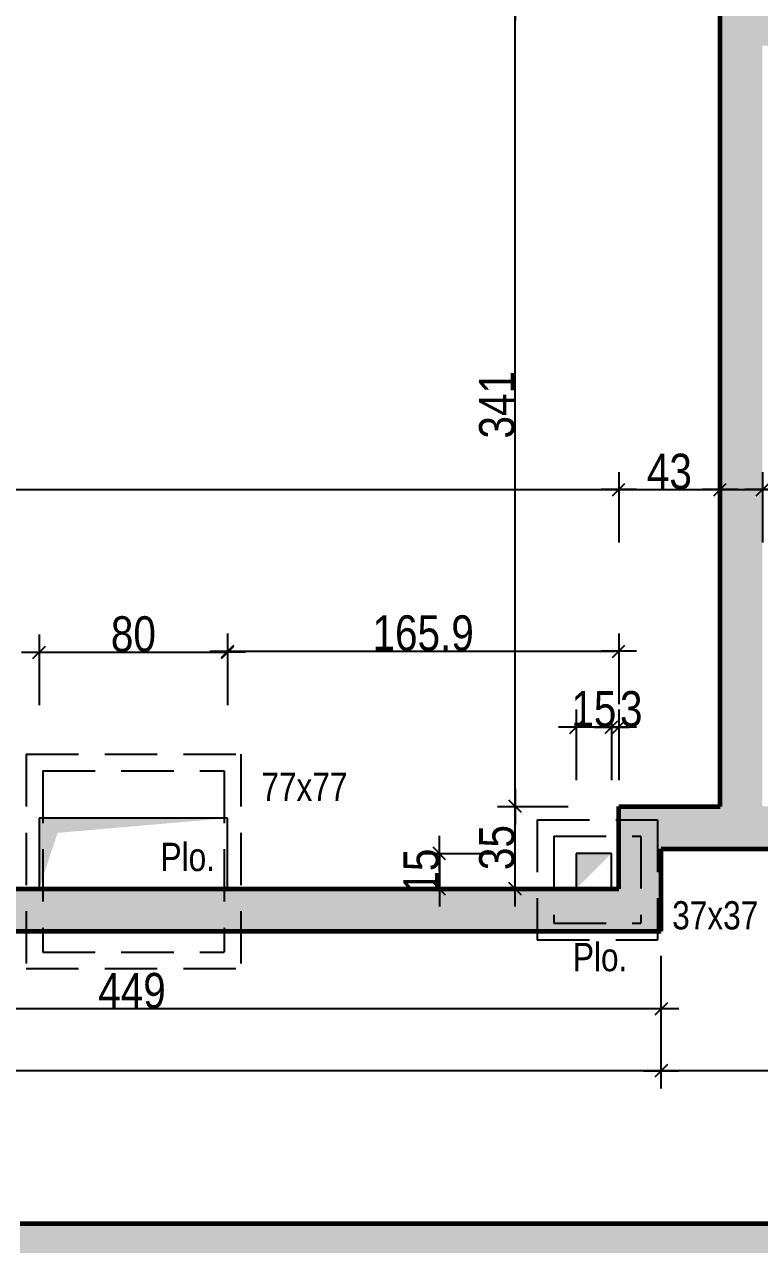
# Model space of a CAD drawing. Header units: millimetres. Extents: x 7120 to 15038, y -9128 to -4928.
# Drawn here: x 10537 to 10849, y -6697 to -6179 of the extents above; entities that cross this region are included whole.
import ezdxf
from ezdxf.enums import TextEntityAlignment as Align

# ---------------------------------------------------------------- set-up
doc = ezdxf.new("R2010")
doc.units = ezdxf.units.MM
doc.linetypes.add('CACHE2', pattern=[4.7625, 3.175, -1.5875])
for name, color, linetype in [('01_cote_gen', 4, 'Continuous'), ('01_linteaux', 2, 'Continuous'), ('01_poch_murs', 253, 'Continuous'), ('01_resv', 32, 'Continuous'), ('AA_COTES', 2, 'Continuous')]:
    doc.layers.add(name, color=color, linetype=linetype)
doc.layers.add('01_murs_coup', color=5, linetype='Continuous', lineweight=60)
doc.styles.add('MATTE_TXT', font='arial.ttf')
doc.styles.add('STYLE2', font='ARIALN.TTF')
doc.dimstyles.new('JB50', dxfattribs={"dimscale": 0.1, "dimtxt": 150, "dimasz": 15, "dimexe": 0.1, "dimexo": 0.1, "dimgap": 0.09, "dimtad": 1, "dimdec": 1, "dimdsep": 46, "dimtxsty": 'STYLE2', "dimblk1": 'BOND_G', "dimblk2": 'BOND_D', "dimsah": 1, "dimcen": 1.5, "dimdle": 0.01, "dimse1": 1, "dimse2": 1, "dimclrd": 4, "dimclre": 2, "dimclrt": 6, "dimazin": 2, "dimtfac": 2.333333, "dimtdec": 1, "dimtix": 1, "dimtmove": 2, "dimatfit": 3, "dimldrblk": 'BOND_G', "dimfxl": 1, "dimtolj": 1, "dimtzin": 0, "dimarcsym": 0})

# ---------------------------------------------------------------- blocks, each defined once
blk = doc.blocks.new('BOND_G')
at = {"layer": 'AA_COTES', "color": 0}
for p, q in [((0, -5), (0, 15)), ((5, 0), (-5, 0)), ((1.77, 1.77), (-1.77, -1.77))]:
    blk.add_line(p, q, dxfattribs=at)
blk = doc.blocks.new('BOND_D')
at = {"layer": 'AA_COTES', "color": 0}
for p, q in [((0, 5), (0, -15)), ((5, 0), (-5, 0)), ((-1.77, -1.77), (1.77, 1.77))]:
    blk.add_line(p, q, dxfattribs=at)
blk = doc.blocks.new('*D30')
at = {"layer": '01_cote_gen', "color": 4, "lineweight": -2, "transparency": 16777216}
blk.add_line((10834.13, -6376.48), (10849.13, -6376.48), dxfattribs=at)
at = {"layer": 'DEFPOINTS', "color": 0}
for p in [(10850.63, -6376.48), (10832.63, -6421.9), (10850.63, -6421.9)]:
    blk.add_point(p, dxfattribs=at)
at = {"layer": '01_cote_gen', "color": 4, "lineweight": -2, "transparency": 16777216, "xscale": 1.5, "yscale": 1.5, "zscale": 1.5, "rotation": 180}
blk.add_blockref('BOND_G', (10832.63, -6376.48), dxfattribs=at)
at = {"layer": '01_cote_gen', "color": 4, "lineweight": -2, "transparency": 16777216, "xscale": 1.5, "yscale": 1.5, "zscale": 1.5}
blk.add_blockref('BOND_D', (10850.63, -6376.48), dxfattribs=at)
at = {"layer": '01_cote_gen', "color": 6, "transparency": 16777216, "insert": (10863.27, -6387.89), "char_height": 15, "attachment_point": 5, "style": 'STYLE2'}
blk.add_mtext('\\A1;18', dxfattribs=at)
blk = doc.blocks.new('*D31')
at = {"layer": '01_cote_gen', "color": 4, "lineweight": -2, "transparency": 16777216}
blk.add_line((10852.13, -6376.48), (11149.13, -6376.48), dxfattribs=at)
at = {"layer": 'DEFPOINTS', "color": 0}
for p in [(10850.63, -6349.44), (11150.63, -6360.62), (11150.63, -6376.48)]:
    blk.add_point(p, dxfattribs=at)
at = {"layer": '01_cote_gen', "color": 4, "lineweight": -2, "transparency": 16777216, "xscale": 1.5, "yscale": 1.5, "zscale": 1.5, "rotation": 180}
blk.add_blockref('BOND_G', (10850.63, -6376.48), dxfattribs=at)
at = {"layer": '01_cote_gen', "color": 4, "lineweight": -2, "transparency": 16777216, "xscale": 1.5, "yscale": 1.5, "zscale": 1.5}
blk.add_blockref('BOND_D', (11150.63, -6376.48), dxfattribs=at)
at = {"layer": '01_cote_gen', "color": 6, "transparency": 16777216, "insert": (11039.78, -6368.81), "char_height": 15, "attachment_point": 5, "style": 'STYLE2'}
blk.add_mtext('\\A1;300', dxfattribs=at)
blk = doc.blocks.new('*D102')
at = {"layer": '01_cote_gen', "color": 4, "lineweight": -2, "transparency": 16777216}
blk.add_line((10806.13, -6596.95), (10360.13, -6596.95), dxfattribs=at)
at = {"layer": 'DEFPOINTS', "color": 0}
for p in [(10807.63, -6563.94), (10358.63, -6590.19), (10358.63, -6596.95)]:
    blk.add_point(p, dxfattribs=at)
at = {"layer": '01_cote_gen', "color": 4, "lineweight": -2, "transparency": 16777216, "xscale": 1.5, "yscale": 1.5, "zscale": 1.5, "rotation": 180}
blk.add_blockref('BOND_D', (10358.63, -6596.95), dxfattribs=at)
at = {"layer": '01_cote_gen', "color": 4, "lineweight": -2, "transparency": 16777216, "xscale": 1.5, "yscale": 1.5, "zscale": 1.5}
blk.add_blockref('BOND_G', (10807.63, -6596.95), dxfattribs=at)
at = {"layer": '01_cote_gen', "color": 6, "transparency": 16777216, "insert": (10583.13, -6589.28), "char_height": 15, "attachment_point": 5, "style": 'STYLE2'}
blk.add_mtext('\\A1;449', dxfattribs=at)
blk = doc.blocks.new('*D104')
at = {"layer": '01_cote_gen', "color": 4, "lineweight": -2, "transparency": 16777216}
blk.add_line((10745.7, -6544.44), (10745.7, -6512.44), dxfattribs=at)
at = {"layer": 'DEFPOINTS', "color": 0}
for p in [(10745.7, -6510.94), (10789.63, -6510.94), (10789.63, -6545.94)]:
    blk.add_point(p, dxfattribs=at)
at = {"layer": '01_cote_gen', "color": 4, "lineweight": -2, "transparency": 16777216, "xscale": 1.5, "yscale": 1.5, "zscale": 1.5}
for name, p, rotation in [('BOND_D', (10745.7, -6510.94), 90), ('BOND_G', (10745.7, -6545.94), 270)]:
    blk.add_blockref(name, p, dxfattribs=dict(at, rotation=rotation))
at = {"layer": '01_cote_gen', "color": 6, "transparency": 16777216, "insert": (10738.03, -6528.44), "char_height": 15, "attachment_point": 5, "rotation": 90, "style": 'STYLE2'}
blk.add_mtext('\\A1;35', dxfattribs=at)
blk = doc.blocks.new('*D105')
at = {"layer": '01_cote_gen', "color": 4, "lineweight": -2, "transparency": 16777216}
blk.add_line((10745.7, -6509.44), (10745.7, -6171.44), dxfattribs=at)
at = {"layer": 'DEFPOINTS', "color": 0}
for p in [(10745.7, -6169.94), (10832.63, -6169.94), (10768.2, -6510.94)]:
    blk.add_point(p, dxfattribs=at)
at = {"layer": '01_cote_gen', "color": 4, "lineweight": -2, "transparency": 16777216, "xscale": 1.5, "yscale": 1.5, "zscale": 1.5}
for name, p, rotation in [('BOND_D', (10745.7, -6169.94), 90), ('BOND_G', (10745.7, -6510.94), 270)]:
    blk.add_blockref(name, p, dxfattribs=dict(at, rotation=rotation))
at = {"layer": '01_cote_gen', "color": 6, "transparency": 16777216, "insert": (10738.03, -6340.44), "char_height": 15, "attachment_point": 5, "rotation": 90, "style": 'STYLE2'}
blk.add_mtext('\\A1;341', dxfattribs=at)
blk = doc.blocks.new('*D107')
at = {"layer": '01_cote_gen', "color": 4, "lineweight": -2, "transparency": 16777216}
blk.add_line((10905.8, -6530.44), (10905.8, -6562.44), dxfattribs=at)
at = {"layer": 'DEFPOINTS', "color": 0}
for p in [(10779.54, -6528.94), (10779.54, -6563.94), (10905.8, -6563.94)]:
    blk.add_point(p, dxfattribs=at)
at = {"layer": '01_cote_gen', "color": 4, "lineweight": -2, "transparency": 16777216, "xscale": 1.5, "yscale": 1.5, "zscale": 1.5}
for name, p, rotation in [('BOND_G', (10905.8, -6528.94), 90), ('BOND_D', (10905.8, -6563.94), 270)]:
    blk.add_blockref(name, p, dxfattribs=dict(at, rotation=rotation))
at = {"layer": '01_cote_gen', "color": 6, "transparency": 16777216, "insert": (10898.13, -6546.44), "char_height": 15, "attachment_point": 5, "rotation": 90, "style": 'STYLE2'}
blk.add_mtext('\\A1;35', dxfattribs=at)
blk = doc.blocks.new('*D388')
at = {"layer": '01_cote_gen', "color": 4, "lineweight": -2, "transparency": 16777216}
blk.add_line((9758.13, -6376.48), (10788.13, -6376.48), dxfattribs=at)
at = {"layer": 'DEFPOINTS', "color": 0}
for p in [(10789.63, -6376.48), (9756.63, -6389.12), (10789.63, -6510.94)]:
    blk.add_point(p, dxfattribs=at)
at = {"layer": '01_cote_gen', "color": 4, "lineweight": -2, "transparency": 16777216, "xscale": 1.5, "yscale": 1.5, "zscale": 1.5, "rotation": 180}
blk.add_blockref('BOND_G', (9756.63, -6376.48), dxfattribs=at)
at = {"layer": '01_cote_gen', "color": 4, "lineweight": -2, "transparency": 16777216, "xscale": 1.5, "yscale": 1.5, "zscale": 1.5}
blk.add_blockref('BOND_D', (10789.63, -6376.48), dxfattribs=at)
at = {"layer": '01_cote_gen', "color": 6, "transparency": 16777216, "insert": (10273.13, -6368.81), "char_height": 15, "attachment_point": 5, "style": 'STYLE2'}
blk.add_mtext('\\A1;1033', dxfattribs=at)
blk = doc.blocks.new('*D389')
at = {"layer": '01_cote_gen', "color": 4, "lineweight": -2, "transparency": 16777216}
blk.add_line((10791.13, -6376.48), (10831.13, -6376.48), dxfattribs=at)
at = {"layer": 'DEFPOINTS', "color": 0}
for p in [(10832.63, -6376.48), (10789.63, -6398.98), (10832.63, -6398.98)]:
    blk.add_point(p, dxfattribs=at)
at = {"layer": '01_cote_gen', "color": 4, "lineweight": -2, "transparency": 16777216, "xscale": 1.5, "yscale": 1.5, "zscale": 1.5, "rotation": 180}
blk.add_blockref('BOND_G', (10789.63, -6376.48), dxfattribs=at)
at = {"layer": '01_cote_gen', "color": 4, "lineweight": -2, "transparency": 16777216, "xscale": 1.5, "yscale": 1.5, "zscale": 1.5}
blk.add_blockref('BOND_D', (10832.63, -6376.48), dxfattribs=at)
at = {"layer": '01_cote_gen', "color": 6, "transparency": 16777216, "insert": (10811.13, -6368.81), "char_height": 15, "attachment_point": 5, "style": 'STYLE2'}
blk.add_mtext('\\A1;43', dxfattribs=at)
blk = doc.blocks.new('*D433')
at = {"layer": '01_cote_gen', "color": 4, "lineweight": -2, "transparency": 16777216}
blk.add_line((11149.13, -6623.23), (10809.13, -6623.23), dxfattribs=at)
at = {"layer": 'DEFPOINTS', "color": 0}
for p in [(10807.63, -6563.94), (11150.63, -6563.94), (10807.63, -6623.23)]:
    blk.add_point(p, dxfattribs=at)
at = {"layer": '01_cote_gen', "color": 4, "lineweight": -2, "transparency": 16777216, "xscale": 1.5, "yscale": 1.5, "zscale": 1.5, "rotation": 180}
blk.add_blockref('BOND_D', (10807.63, -6623.23), dxfattribs=at)
at = {"layer": '01_cote_gen', "color": 4, "lineweight": -2, "transparency": 16777216, "xscale": 1.5, "yscale": 1.5, "zscale": 1.5}
blk.add_blockref('BOND_G', (11150.63, -6623.23), dxfattribs=at)
at = {"layer": '01_cote_gen', "color": 6, "transparency": 16777216, "insert": (10979.13, -6615.56), "char_height": 15, "attachment_point": 5, "style": 'STYLE2'}
blk.add_mtext('\\A1;343', dxfattribs=at)
blk = doc.blocks.new('*D434')
at = {"layer": '01_cote_gen', "color": 4, "lineweight": -2, "transparency": 16777216}
blk.add_line((10806.13, -6623.23), (10187.13, -6623.23), dxfattribs=at)
at = {"layer": 'DEFPOINTS', "color": 0}
for p in [(10185.63, -6563.94), (10807.63, -6563.94), (10185.63, -6623.23)]:
    blk.add_point(p, dxfattribs=at)
at = {"layer": '01_cote_gen', "color": 4, "lineweight": -2, "transparency": 16777216, "xscale": 1.5, "yscale": 1.5, "zscale": 1.5, "rotation": 180}
blk.add_blockref('BOND_D', (10185.63, -6623.23), dxfattribs=at)
at = {"layer": '01_cote_gen', "color": 4, "lineweight": -2, "transparency": 16777216, "xscale": 1.5, "yscale": 1.5, "zscale": 1.5}
blk.add_blockref('BOND_G', (10807.63, -6623.23), dxfattribs=at)
at = {"layer": '01_cote_gen', "color": 6, "transparency": 16777216, "insert": (10496.63, -6615.56), "char_height": 15, "attachment_point": 5, "style": 'STYLE2'}
blk.add_mtext('\\A1;622', dxfattribs=at)
blk = doc.blocks.new('*D690')
at = {"layer": '01_cote_gen', "color": 4, "lineweight": -2, "transparency": 16777216}
for p, q in [((10770.09, -6477.29), (10768.59, -6477.29)), ((10786.59, -6477.29), (10771.59, -6477.29)), ((10788.09, -6477.29), (10789.59, -6477.29))]:
    blk.add_line(p, q, dxfattribs=at)
at = {"layer": 'DEFPOINTS', "color": 0}
for p in [(10771.59, -6477.29), (10771.59, -6530.94), (10786.59, -6530.94)]:
    blk.add_point(p, dxfattribs=at)
at = {"layer": '01_cote_gen', "color": 4, "lineweight": -2, "transparency": 16777216, "xscale": 1.5, "yscale": 1.5, "zscale": 1.5}
blk.add_blockref('BOND_D', (10771.59, -6477.29), dxfattribs=at)
at = {"layer": '01_cote_gen', "color": 4, "lineweight": -2, "transparency": 16777216, "xscale": 1.5, "yscale": 1.5, "zscale": 1.5, "rotation": 180}
blk.add_blockref('BOND_G', (10786.59, -6477.29), dxfattribs=at)
at = {"layer": '01_cote_gen', "color": 6, "transparency": 16777216, "insert": (10779.09, -6469.62), "char_height": 15, "attachment_point": 5, "style": 'STYLE2'}
blk.add_mtext('\\A1;15', dxfattribs=at)
blk = doc.blocks.new('*D691')
at = {"layer": '01_cote_gen', "color": 4, "lineweight": -2, "transparency": 16777216}
blk.add_line((10788.09, -6477.29), (10788.13, -6477.29), dxfattribs=at)
at = {"layer": 'DEFPOINTS', "color": 0}
for p in [(10789.63, -6477.29), (10786.59, -6492.22), (10789.63, -6510.94)]:
    blk.add_point(p, dxfattribs=at)
at = {"layer": '01_cote_gen', "color": 4, "lineweight": -2, "transparency": 16777216, "xscale": 1.5, "yscale": 1.5, "zscale": 1.5, "rotation": 180}
blk.add_blockref('BOND_G', (10786.59, -6477.29), dxfattribs=at)
at = {"layer": '01_cote_gen', "color": 4, "lineweight": -2, "transparency": 16777216, "xscale": 1.5, "yscale": 1.5, "zscale": 1.5}
blk.add_blockref('BOND_D', (10789.63, -6477.29), dxfattribs=at)
at = {"layer": '01_cote_gen', "color": 6, "transparency": 16777216, "insert": (10794.95, -6469.62), "char_height": 15, "attachment_point": 5, "style": 'STYLE2'}
blk.add_mtext('\\A1;3', dxfattribs=at)
blk = doc.blocks.new('*D692')
at = {"layer": '01_cote_gen', "color": 4, "lineweight": -2, "transparency": 16777216}
blk.add_line((10545.22, -6445.53), (10622.22, -6445.53), dxfattribs=at)
at = {"layer": 'DEFPOINTS', "color": 0}
for p in [(10623.72, -6445.53), (10543.72, -6515.94), (10623.72, -6515.94)]:
    blk.add_point(p, dxfattribs=at)
at = {"layer": '01_cote_gen', "color": 4, "lineweight": -2, "transparency": 16777216, "xscale": 1.5, "yscale": 1.5, "zscale": 1.5, "rotation": 180}
blk.add_blockref('BOND_G', (10543.72, -6445.53), dxfattribs=at)
at = {"layer": '01_cote_gen', "color": 4, "lineweight": -2, "transparency": 16777216, "xscale": 1.5, "yscale": 1.5, "zscale": 1.5}
blk.add_blockref('BOND_D', (10623.72, -6445.53), dxfattribs=at)
at = {"layer": '01_cote_gen', "color": 6, "transparency": 16777216, "insert": (10583.72, -6437.86), "char_height": 15, "attachment_point": 5, "style": 'STYLE2'}
blk.add_mtext('\\A1;80', dxfattribs=at)
blk = doc.blocks.new('*D693')
at = {"layer": '01_cote_gen', "color": 4, "lineweight": -2, "transparency": 16777216}
blk.add_line((10625.22, -6445.11), (10788.13, -6445.11), dxfattribs=at)
at = {"layer": 'DEFPOINTS', "color": 0}
for p in [(10789.63, -6445.11), (10623.72, -6457.12), (10789.63, -6488.97)]:
    blk.add_point(p, dxfattribs=at)
at = {"layer": '01_cote_gen', "color": 4, "lineweight": -2, "transparency": 16777216, "xscale": 1.5, "yscale": 1.5, "zscale": 1.5, "rotation": 180}
blk.add_blockref('BOND_G', (10623.72, -6445.11), dxfattribs=at)
at = {"layer": '01_cote_gen', "color": 4, "lineweight": -2, "transparency": 16777216, "xscale": 1.5, "yscale": 1.5, "zscale": 1.5}
blk.add_blockref('BOND_D', (10789.63, -6445.11), dxfattribs=at)
at = {"layer": '01_cote_gen', "color": 6, "transparency": 16777216, "insert": (10706.67, -6437.44), "char_height": 15, "attachment_point": 5, "style": 'STYLE2'}
blk.add_mtext('\\A1;165.9', dxfattribs=at)
blk = doc.blocks.new('*D695')
at = {"layer": '01_cote_gen', "color": 4, "lineweight": -2, "transparency": 16777216}
for p, q in [((10713.56, -6529.44), (10713.56, -6527.94)), ((10713.56, -6530.94), (10713.56, -6545.94)), ((10713.56, -6547.44), (10713.56, -6548.94))]:
    blk.add_line(p, q, dxfattribs=at)
at = {"layer": 'DEFPOINTS', "color": 0}
for p in [(10771.59, -6530.94), (10713.56, -6545.94), (10779.09, -6545.94)]:
    blk.add_point(p, dxfattribs=at)
at = {"layer": '01_cote_gen', "color": 4, "lineweight": -2, "transparency": 16777216, "xscale": 1.5, "yscale": 1.5, "zscale": 1.5}
for name, p, rotation in [('BOND_G', (10713.56, -6530.94), 270), ('BOND_D', (10713.56, -6545.94), 90)]:
    blk.add_blockref(name, p, dxfattribs=dict(at, rotation=rotation))
at = {"layer": '01_cote_gen', "color": 6, "transparency": 16777216, "insert": (10705.9, -6538.44), "char_height": 15, "attachment_point": 5, "rotation": 90, "style": 'STYLE2'}
blk.add_mtext('\\A1;15', dxfattribs=at)

msp = doc.modelspace()

# ---------------------------------------------------------------- hatches: boundary and pattern name
at = {"layer": '01_poch_murs'}
h = msp.add_hatch(color=256, dxfattribs=at)
h.dxf.hatch_style = 1
h.paths.add_polyline_path([(9867.63, -5836.96), (9756.63, -5836.96), (9756.63, -5852.96), (9867.63, -5852.96)])
h.paths.add_polyline_path([(10150.63, -5836.96), (9964.63, -5836.96), (9964.63, -5852.96), (10150.63, -5852.96)])
h.paths.add_polyline_path([(10464.63, -5836.96), (10342.63, -5836.96), (10342.63, -5852.96), (10464.63, -5852.96)])
h.paths.add_polyline_path([(10847.63, -5836.96), (10656.63, -5836.96), (10656.63, -5852.96), (10847.63, -5852.96)], flags=17)
h.paths.add_polyline_path([(11168.63, -5836.96), (11039.63, -5836.96), (11039.63, -5852.96), (11150.63, -5852.96), (11150.63, -6169.94), (10832.63, -6169.94), (10832.63, -6510.94), (10789.63, -6510.94), (10789.63, -6545.94), (10409.63, -6545.94), (10409.63, -6563.94), (10807.63, -6563.94), (10807.63, -6528.94), (11150.63, -6528.94), (11150.63, -6563.94), (11150.63, -6505.94), (11150.63, -6510.94), (10850.63, -6510.94), (10850.63, -6187.94), (11150.63, -6187.94), (11150.63, -6372.94), (11168.63, -6372.94)])
h.paths.add_polyline_path([(10307.63, -6545.94), (9820.63, -6545.94), (9820.63, -6563.94), (10167.63, -6563.94), (10167.63, -6569), (10185.63, -6569), (10185.63, -6563.94), (10307.63, -6563.94)])
h = msp.add_hatch(color=256, dxfattribs=at)
h.dxf.hatch_style = 1
h.paths.add_polyline_path([(9520.63, -7400.96), (9436.63, -7400.96), (9436.63, -7416.96), (9520.63, -7416.96)])
h.paths.add_polyline_path([(9904.63, -7400.96), (9712.63, -7400.96), (9712.63, -7416.96), (9904.63, -7416.96)])
h.paths.add_polyline_path([(10221.63, -7400.96), (10185.63, -7400.96), (10185.63, -6706), (10433.63, -6706), (10433.63, -6688), (10185.63, -6688), (10185.63, -6671), (10167.63, -6671), (10167.63, -7400.96), (10096.63, -7400.96), (10096.63, -7416.96), (10221.63, -7416.96)])
h.paths.add_polyline_path([(11168.63, -6688), (10535.63, -6688), (10535.63, -6706), (11150.63, -6706), (11150.63, -7400.96), (11048.63, -7400.96), (11048.63, -7416.96), (11168.63, -7416.96)])
h.paths.add_polyline_path([(10648.63, -7400.96), (10413.63, -7400.96), (10413.63, -7416.96), (10626.63, -7416.96), (10626.63, -7636.96), (10646.63, -7636.96), (10646.63, -7416.96), (10648.63, -7416.96)])
h.paths.add_polyline_path([(10776.63, -7400.96), (10745.63, -7400.96)], flags=17)

# ---------------------------------------------------------------- linework, layer by layer
at = {"layer": '01_linteaux', "linetype": 'CACHE2', "ltscale": 7}
for p, q in [((10538.26, -6488.8), (10629.26, -6488.8)), ((10538.26, -6488.8), (10538.26, -6579.8)), ((10629.26, -6488.8), (10629.26, -6579.8)), ((10545.26, -6495.8), (10622.26, -6495.8)), ((10545.26, -6495.8), (10545.26, -6572.8)), ((10622.26, -6495.8), (10622.26, -6572.8)), ((10755.06, -6516.6), (10806.06, -6516.6)), ((10755.06, -6516.6), (10755.06, -6567.6)), ((10806.06, -6516.6), (10806.06, -6567.6)), ((10762.06, -6523.6), (10799.06, -6523.6)), ((10762.06, -6523.6), (10762.06, -6560.6)), ((10799.06, -6523.6), (10799.06, -6560.6)), ((10762.06, -6560.6), (10799.06, -6560.6)), ((10755.06, -6567.6), (10806.06, -6567.6)), ((10545.26, -6572.8), (10622.26, -6572.8)), ((10538.26, -6579.8), (10629.26, -6579.8))]:
    msp.add_line(p, q, dxfattribs=at)
at = {"layer": '01_murs_coup'}
for p, q in [((10832.63, -6510.94), (10832.63, -6169.94)), ((10789.63, -6545.94), (10789.63, -6510.94)), ((10789.63, -6510.94), (10832.63, -6510.94)), ((10807.63, -6563.94), (10807.63, -6528.94)), ((10807.63, -6528.94), (11150.63, -6528.94)), ((10409.63, -6545.94), (10789.63, -6545.94)), ((10409.63, -6563.94), (10807.63, -6563.94)), ((10535.63, -6688), (11168.63, -6688))]:
    msp.add_line(p, q, dxfattribs=at)
at = {"layer": '01_resv'}
for p, q in [((10623.72, -6515.94), (10543.72, -6515.94)), ((10543.72, -6515.94), (10543.72, -6545.94)), ((10623.72, -6545.94), (10623.72, -6515.94)), ((10623.72, -6545.94), (10623.72, -6515.94)), ((10771.59, -6530.94), (10771.59, -6538.44)), ((10786.59, -6530.94), (10771.59, -6530.94)), ((10771.59, -6530.94), (10771.59, -6545.94)), ((10786.59, -6545.94), (10786.59, -6530.94)), ((10771.59, -6538.44), (10771.59, -6545.94)), ((10543.72, -6545.94), (10623.72, -6545.94)), ((10593.72, -6545.94), (10623.72, -6545.94)), ((10771.59, -6545.94), (10786.59, -6545.94))]:
    msp.add_line(p, q, dxfattribs=at)
for points in [[(10543.72, -6545.94), (10543.72, -6515.94), (10551.53, -6522.2)], [(10543.72, -6515.94), (10623.72, -6515.94), (10551.53, -6522.2)], [(10771.59, -6545.94), (10771.59, -6530.94), (10786.59, -6530.94)]]:
    msp.add_solid(points, dxfattribs=at)

# ---------------------------------------------------------------- texts
at = {"layer": '01_resv', "style": 'MATTE_TXT', "width": 0.8}
for s, p in [('77x77', (10638, -6512.23)), ('Plo.', (10595.25, -6542)), ('37x37', (10812.32, -6566.8)), ('Plo.', (10770.2, -6584.53))]:
    msp.add_text(s, height=12, dxfattribs=at).set_placement(p, align=Align.BOTTOM_LEFT)

# ---------------------------------------------------------------- dimensions: what is measured, and where the dimension line sits
at = {"layer": '01_cote_gen'}
for base, p1, p2, picture, middle in [((10745.7, -6169.94), (10768.2, -6510.94), (10832.63, -6169.94), '*D105', (10738.03, -6340.44)), ((10745.7, -6510.94), (10789.63, -6545.94), (10789.63, -6510.94), '*D104', (10738.03, -6528.44)), ((10905.8, -6563.94), (10779.54, -6528.94), (10779.54, -6563.94), '*D107', (10898.13, -6546.44)), ((10713.56, -6545.94), (10771.59, -6530.94), (10779.09, -6545.94), '*D695', (10705.9, -6538.44))]:
    dim = msp.add_linear_dim(base=base, p1=p1, p2=p2, angle=90, dimstyle='JB50', dxfattribs=at)
    dim.commit()
    dim.dimension.update_dxf_attribs({"geometry": picture, "text_midpoint": middle})
for base, p1, p2, picture, middle in [((11150.63, -6376.48), (10850.63, -6349.44), (11150.63, -6360.62), '*D31', (11039.78, -6368.81)), ((10850.63, -6376.48), (10832.63, -6421.9), (10850.63, -6421.9), '*D30', (10863.27, -6387.89)), ((10789.63, -6477.29), (10786.59, -6492.22), (10789.63, -6510.94), '*D691', (10794.95, -6469.62))]:
    dim = msp.add_linear_dim(base=base, p1=p1, p2=p2, dimstyle='JB50', dxfattribs=at)
    dim.commit()
    dim.dimension.update_dxf_attribs({"geometry": picture, "text_midpoint": middle, "dimtype": 160})
for base, p1, p2, picture, middle in [((10789.63, -6376.48), (9756.63, -6389.12), (10789.63, -6510.94), '*D388', (10273.13, -6368.81)), ((10832.63, -6376.48), (10789.63, -6398.98), (10832.63, -6398.98), '*D389', (10811.13, -6368.81)), ((10623.72, -6445.53), (10543.72, -6515.94), (10623.72, -6515.94), '*D692', (10583.72, -6437.86)), ((10789.63, -6445.11), (10623.72, -6457.12), (10789.63, -6488.97), '*D693', (10706.67, -6437.44)), ((10771.59, -6477.29), (10786.59, -6530.94), (10771.59, -6530.94), '*D690', (10779.09, -6469.62)), ((10185.63, -6623.23), (10807.63, -6563.94), (10185.63, -6563.94), '*D434', (10496.63, -6615.56)), ((10358.63, -6596.95), (10807.63, -6563.94), (10358.63, -6590.19), '*D102', (10583.13, -6589.28)), ((10807.63, -6623.23), (11150.63, -6563.94), (10807.63, -6563.94), '*D433', (10979.13, -6615.56))]:
    dim = msp.add_linear_dim(base=base, p1=p1, p2=p2, dimstyle='JB50', dxfattribs=at)
    dim.commit()
    dim.dimension.update_dxf_attribs({"geometry": picture, "text_midpoint": middle})

doc.saveas('drawing.dxf')
